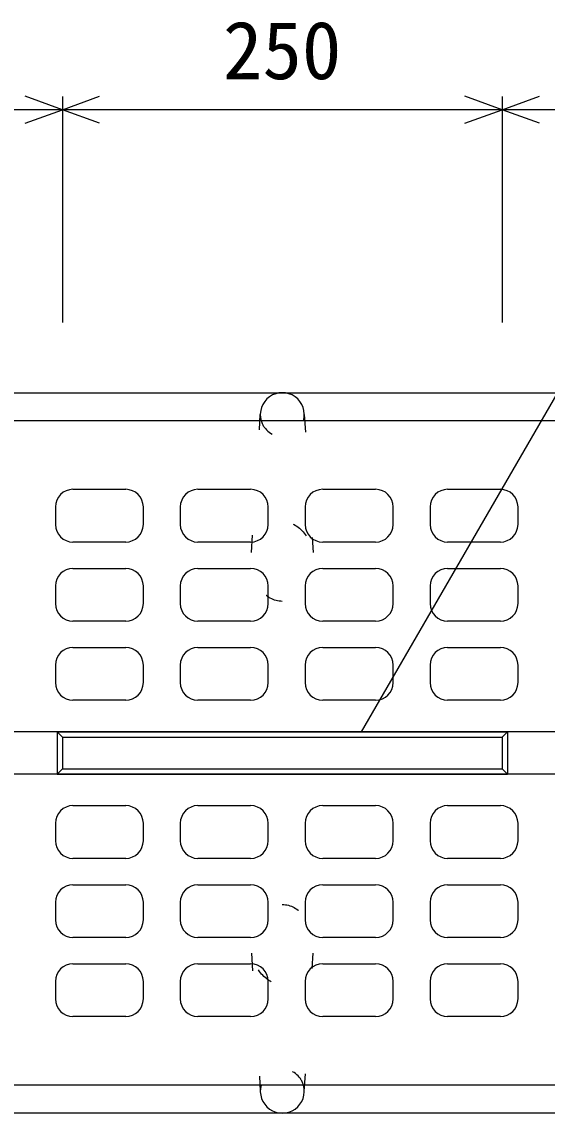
# Model space of a CAD drawing. Units: millimetres, scale not verified. Extents: x -12600 to 12600, y -5940 to 5940.
# Drawn here: x -10402 to -10104, y -5231 to -4609 of the extents above; entities that cross this region are included whole.
import ezdxf
from ezdxf.enums import TextEntityAlignment as Align

# ---------------------------------------------------------------- set-up
doc = ezdxf.new("R2010")
doc.units = ezdxf.units.MM
doc.header["$LTSCALE"] = 40
doc.linetypes.add('DOTTED', pattern=[1.75, 0.25, -1.5])
for name, color, linetype, lineweight in [('0-0_DIM', 7, 'Continuous', 25), ('0-2_HATCH', 6, 'Continuous', 25), ('0-5_OUTLINE', 3, 'Continuous', 25), ('0-6_OUTLINE2', 4, 'DOTTED', 25)]:
    doc.layers.add(name, color=color, linetype=linetype, lineweight=lineweight)
doc.styles.add('ＭＳ ゴシック', font='')
doc.styles.get('ＭＳ ゴシック').set_extended_font_data('MS Gothic')

msp = doc.modelspace()

# ---------------------------------------------------------------- linework, layer by layer
at = {"layer": '0-0_DIM'}
for p, q in [((-10379.31, -4652.02), (-10379.31, -4780.52)), ((-10129.31, -4652.02), (-10129.31, -4780.52)), ((-10209.2, -5013.52), (-10070.48, -4773.25))]:
    msp.add_line(p, q, dxfattribs=at)
for points in [[(-10400.46, -4667.21), (-10379.31, -4659.52), (-10400.46, -4651.82)], [(-10358.17, -4667.21), (-10379.31, -4659.52), (-10358.17, -4651.82)], [(-10150.46, -4667.21), (-10129.31, -4659.52), (-10150.46, -4651.82)], [(-10108.17, -4667.21), (-10129.31, -4659.52), (-10108.17, -4651.82)], [(-8754.31, -4659.52), (-9129.31, -4659.52), (-9379.31, -4659.52), (-10129.31, -4659.52), (-10379.31, -4659.52), (-10754.31, -4659.52)]]:
    msp.add_lwpolyline(points, dxfattribs=at)
at = {"layer": '0-2_HATCH'}
for p, q in [((-10373.31, -4875.52), (-10343.31, -4875.52)), ((-10302.31, -4875.52), (-10272.31, -4875.52)), ((-10231.31, -4875.52), (-10201.31, -4875.52)), ((-10160.31, -4875.52), (-10130.31, -4875.52)), ((-10383.31, -4885.52), (-10383.31, -4895.52)), ((-10333.31, -4895.52), (-10333.31, -4885.52)), ((-10312.31, -4885.52), (-10312.31, -4895.52)), ((-10262.31, -4895.52), (-10262.31, -4885.52)), ((-10241.31, -4885.52), (-10241.31, -4895.52)), ((-10191.31, -4895.52), (-10191.31, -4885.52)), ((-10170.31, -4885.52), (-10170.31, -4895.52)), ((-10120.31, -4895.52), (-10120.31, -4885.52)), ((-10343.31, -4905.52), (-10373.31, -4905.52)), ((-10272.31, -4905.52), (-10302.31, -4905.52)), ((-10201.31, -4905.52), (-10231.31, -4905.52)), ((-10130.31, -4905.52), (-10160.31, -4905.52)), ((-10373.31, -4920.52), (-10343.31, -4920.52)), ((-10302.31, -4920.52), (-10272.31, -4920.52)), ((-10231.31, -4920.52), (-10201.31, -4920.52)), ((-10160.31, -4920.52), (-10130.31, -4920.52)), ((-10383.31, -4930.52), (-10383.31, -4940.52)), ((-10333.31, -4940.52), (-10333.31, -4930.52)), ((-10312.31, -4930.52), (-10312.31, -4940.52)), ((-10262.31, -4940.52), (-10262.31, -4930.52)), ((-10241.31, -4930.52), (-10241.31, -4940.52)), ((-10191.31, -4940.52), (-10191.31, -4930.52)), ((-10170.31, -4930.52), (-10170.31, -4940.52)), ((-10120.31, -4940.52), (-10120.31, -4930.52)), ((-10343.31, -4950.52), (-10373.31, -4950.52)), ((-10272.31, -4950.52), (-10302.31, -4950.52)), ((-10201.31, -4950.52), (-10231.31, -4950.52)), ((-10130.31, -4950.52), (-10160.31, -4950.52)), ((-10373.31, -4965.52), (-10343.31, -4965.52)), ((-10302.31, -4965.52), (-10272.31, -4965.52)), ((-10231.31, -4965.52), (-10201.31, -4965.52)), ((-10160.31, -4965.52), (-10130.31, -4965.52)), ((-10383.31, -4975.52), (-10383.31, -4985.52)), ((-10333.31, -4985.52), (-10333.31, -4975.52)), ((-10312.31, -4975.52), (-10312.31, -4985.52)), ((-10262.31, -4985.52), (-10262.31, -4975.52)), ((-10241.31, -4975.52), (-10241.31, -4985.52)), ((-10191.31, -4985.52), (-10191.31, -4975.52)), ((-10170.31, -4975.52), (-10170.31, -4985.52)), ((-10120.31, -4985.52), (-10120.31, -4975.52)), ((-10343.31, -4995.52), (-10373.31, -4995.52)), ((-10272.31, -4995.52), (-10302.31, -4995.52)), ((-10201.31, -4995.52), (-10231.31, -4995.52)), ((-10130.31, -4995.52), (-10160.31, -4995.52)), ((-10373.31, -5055.52), (-10343.31, -5055.52)), ((-10302.31, -5055.52), (-10272.31, -5055.52)), ((-10231.31, -5055.52), (-10201.31, -5055.52)), ((-10160.31, -5055.52), (-10130.31, -5055.52)), ((-10383.31, -5065.52), (-10383.31, -5075.52)), ((-10333.31, -5075.52), (-10333.31, -5065.52)), ((-10312.31, -5065.52), (-10312.31, -5075.52)), ((-10262.31, -5075.52), (-10262.31, -5065.52)), ((-10241.31, -5065.52), (-10241.31, -5075.52)), ((-10191.31, -5075.52), (-10191.31, -5065.52)), ((-10170.31, -5065.52), (-10170.31, -5075.52)), ((-10120.31, -5075.52), (-10120.31, -5065.52)), ((-10343.31, -5085.52), (-10373.31, -5085.52)), ((-10272.31, -5085.52), (-10302.31, -5085.52)), ((-10201.31, -5085.52), (-10231.31, -5085.52)), ((-10130.31, -5085.52), (-10160.31, -5085.52)), ((-10373.31, -5100.52), (-10343.31, -5100.52)), ((-10302.31, -5100.52), (-10272.31, -5100.52)), ((-10231.31, -5100.52), (-10201.31, -5100.52)), ((-10160.31, -5100.52), (-10130.31, -5100.52)), ((-10383.31, -5110.52), (-10383.31, -5120.52)), ((-10333.31, -5120.52), (-10333.31, -5110.52)), ((-10312.31, -5110.52), (-10312.31, -5120.52)), ((-10262.31, -5120.52), (-10262.31, -5110.52)), ((-10241.31, -5110.52), (-10241.31, -5120.52)), ((-10191.31, -5120.52), (-10191.31, -5110.52)), ((-10170.31, -5110.52), (-10170.31, -5120.52)), ((-10120.31, -5120.52), (-10120.31, -5110.52)), ((-10343.31, -5130.52), (-10373.31, -5130.52)), ((-10272.31, -5130.52), (-10302.31, -5130.52)), ((-10201.31, -5130.52), (-10231.31, -5130.52)), ((-10130.31, -5130.52), (-10160.31, -5130.52)), ((-10373.31, -5145.52), (-10343.31, -5145.52)), ((-10302.31, -5145.52), (-10272.31, -5145.52)), ((-10231.31, -5145.52), (-10201.31, -5145.52)), ((-10160.31, -5145.52), (-10130.31, -5145.52)), ((-10383.31, -5155.52), (-10383.31, -5165.52)), ((-10333.31, -5165.52), (-10333.31, -5155.52)), ((-10312.31, -5155.52), (-10312.31, -5165.52)), ((-10262.31, -5165.52), (-10262.31, -5155.52)), ((-10241.31, -5155.52), (-10241.31, -5165.52)), ((-10191.31, -5165.52), (-10191.31, -5155.52)), ((-10170.31, -5155.52), (-10170.31, -5165.52)), ((-10120.31, -5165.52), (-10120.31, -5155.52)), ((-10343.31, -5175.52), (-10373.31, -5175.52)), ((-10272.31, -5175.52), (-10302.31, -5175.52)), ((-10201.31, -5175.52), (-10231.31, -5175.52)), ((-10130.31, -5175.52), (-10160.31, -5175.52))]:
    msp.add_line(p, q, dxfattribs=at)
for centre, start, end in [((-10373.31, -4885.52), 90, 180), ((-10343.31, -4885.52), 0, 90), ((-10302.31, -4885.52), 90, 180), ((-10272.31, -4885.52), 0, 90), ((-10231.31, -4885.52), 90, 180), ((-10201.31, -4885.52), 0, 90), ((-10160.31, -4885.52), 90, 180), ((-10130.31, -4885.52), 0, 90), ((-10373.31, -4895.52), 180, 270), ((-10343.31, -4895.52), 270, 0), ((-10302.31, -4895.52), 180, 270), ((-10272.31, -4895.52), 270, 0), ((-10231.31, -4895.52), 180, 270), ((-10201.31, -4895.52), 270, 0), ((-10160.31, -4895.52), 180, 270), ((-10130.31, -4895.52), 270, 0), ((-10373.31, -4930.52), 90, 180), ((-10343.31, -4930.52), 0, 90), ((-10302.31, -4930.52), 90, 180), ((-10272.31, -4930.52), 0, 90), ((-10231.31, -4930.52), 90, 180), ((-10201.31, -4930.52), 0, 90), ((-10160.31, -4930.52), 90, 180), ((-10130.31, -4930.52), 0, 90), ((-10373.31, -4940.52), 180, 270), ((-10343.31, -4940.52), 270, 0), ((-10302.31, -4940.52), 180, 270), ((-10272.31, -4940.52), 270, 0), ((-10231.31, -4940.52), 180, 270), ((-10201.31, -4940.52), 270, 0), ((-10160.31, -4940.52), 180, 270), ((-10130.31, -4940.52), 270, 0), ((-10373.31, -4975.52), 90, 180), ((-10343.31, -4975.52), 0, 90), ((-10302.31, -4975.52), 90, 180), ((-10272.31, -4975.52), 0, 90), ((-10231.31, -4975.52), 90, 180), ((-10201.31, -4975.52), 0, 90), ((-10160.31, -4975.52), 90, 180), ((-10130.31, -4975.52), 0, 90), ((-10373.31, -4985.52), 180, 270), ((-10343.31, -4985.52), 270, 0), ((-10302.31, -4985.52), 180, 270), ((-10272.31, -4985.52), 270, 0), ((-10231.31, -4985.52), 180, 270), ((-10201.31, -4985.52), 270, 0), ((-10160.31, -4985.52), 180, 270), ((-10130.31, -4985.52), 270, 0), ((-10373.31, -5065.52), 90, 180), ((-10343.31, -5065.52), 0, 90), ((-10302.31, -5065.52), 90, 180), ((-10272.31, -5065.52), 0, 90), ((-10231.31, -5065.52), 90, 180), ((-10201.31, -5065.52), 0, 90), ((-10160.31, -5065.52), 90, 180), ((-10130.31, -5065.52), 0, 90), ((-10373.31, -5075.52), 180, 270), ((-10343.31, -5075.52), 270, 0), ((-10302.31, -5075.52), 180, 270), ((-10272.31, -5075.52), 270, 0), ((-10231.31, -5075.52), 180, 270), ((-10201.31, -5075.52), 270, 0), ((-10160.31, -5075.52), 180, 270), ((-10130.31, -5075.52), 270, 0), ((-10373.31, -5110.52), 90, 180), ((-10343.31, -5110.52), 0, 90), ((-10302.31, -5110.52), 90, 180), ((-10272.31, -5110.52), 0, 90), ((-10231.31, -5110.52), 90, 180), ((-10201.31, -5110.52), 0, 90), ((-10160.31, -5110.52), 90, 180), ((-10130.31, -5110.52), 0, 90), ((-10373.31, -5120.52), 180, 270), ((-10343.31, -5120.52), 270, 0), ((-10302.31, -5120.52), 180, 270), ((-10272.31, -5120.52), 270, 0), ((-10231.31, -5120.52), 180, 270), ((-10201.31, -5120.52), 270, 0), ((-10160.31, -5120.52), 180, 270), ((-10130.31, -5120.52), 270, 0), ((-10373.31, -5155.52), 90, 180), ((-10343.31, -5155.52), 0, 90), ((-10302.31, -5155.52), 90, 180), ((-10272.31, -5155.52), 0, 90), ((-10231.31, -5155.52), 90, 180), ((-10201.31, -5155.52), 0, 90), ((-10160.31, -5155.52), 90, 180), ((-10130.31, -5155.52), 0, 90), ((-10373.31, -5165.52), 180, 270), ((-10343.31, -5165.52), 270, 0), ((-10302.31, -5165.52), 180, 270), ((-10272.31, -5165.52), 270, 0), ((-10231.31, -5165.52), 180, 270), ((-10201.31, -5165.52), 270, 0), ((-10160.31, -5165.52), 180, 270), ((-10130.31, -5165.52), 270, 0)]:
    msp.add_arc(centre, 10, start, end, dxfattribs=at)
at = {"layer": '0-5_OUTLINE'}
for p, q in [((-10748.31, -4820.52), (-8760.31, -4820.52)), ((-8754.31, -4836.52), (-10754.31, -4836.52)), ((-10379.31, -5016.52), (-10129.31, -5016.52)), ((-10379.31, -5016.52), (-10379.31, -5034.52)), ((-10129.31, -5016.52), (-10126.31, -5013.52)), ((-10129.31, -5016.52), (-10129.31, -5034.52)), ((-10379.31, -5034.52), (-10129.31, -5034.52)), ((-10129.31, -5034.52), (-10126.31, -5037.52)), ((-10382.31, -5037.52), (-10126.31, -5037.52)), ((-8754.31, -5214.52), (-10754.31, -5214.52)), ((-8760.31, -5230.52), (-10748.31, -5230.52))]:
    msp.add_line(p, q, dxfattribs=at)
for points in [[(-10382.31, -5013.52), (-10382.31, -5037.52), (-10379.31, -5034.52)], [(-10379.31, -5016.52), (-10382.31, -5013.52), (-10126.31, -5013.52), (-10126.31, -5037.52)]]:
    msp.add_lwpolyline(points, dxfattribs=at)
at = {"layer": '0-6_OUTLINE2'}
for p, q in [((-10271.81, -4911.52), (-10266.81, -4833.02)), ((-10241.81, -4833.02), (-10236.81, -4911.52)), ((-10271.81, -5139.52), (-10266.81, -5218.02)), ((-10241.81, -5218.02), (-10236.81, -5139.52))]:
    msp.add_line(p, q, dxfattribs=at)
at = {"layer": '0-6_OUTLINE2', "linetype": 'Continuous'}
for p, q in [((-8754.31, -5013.52), (-10754.31, -5013.52)), ((-8754.31, -5037.52), (-10754.31, -5037.52))]:
    msp.add_line(p, q, dxfattribs=at)
for centre, start, end in [((-10254.31, -4833.02), 343.7398, 196.2602), ((-10254.31, -5218.02), 163.7398, 16.2602)]:
    msp.add_arc(centre, 12.5, start, end, dxfattribs=at)
at = {"layer": '0-6_OUTLINE2'}
for centre, start, end in [((-10254.31, -4833.02), 196.2602, 343.7398), ((-10254.31, -5218.02), 16.2602, 163.7398)]:
    msp.add_arc(centre, 12.5, start, end, dxfattribs=at)
for centre, major_axis in [((-10254.31, -4916.52), (0, -22.75)), ((-10254.31, -5134.52), (0, 22.75))]:
    msp.add_ellipse(centre, major_axis=major_axis, ratio=0.769231, dxfattribs=at)

# ---------------------------------------------------------------- texts
at = {"layer": '0-0_DIM', "style": 'ＭＳ ゴシック'}
msp.add_text('250', height=32.99, dxfattribs=at).set_placement((-10288.06, -4652.02), align=Align.BOTTOM_LEFT)

doc.saveas('drawing.dxf')
